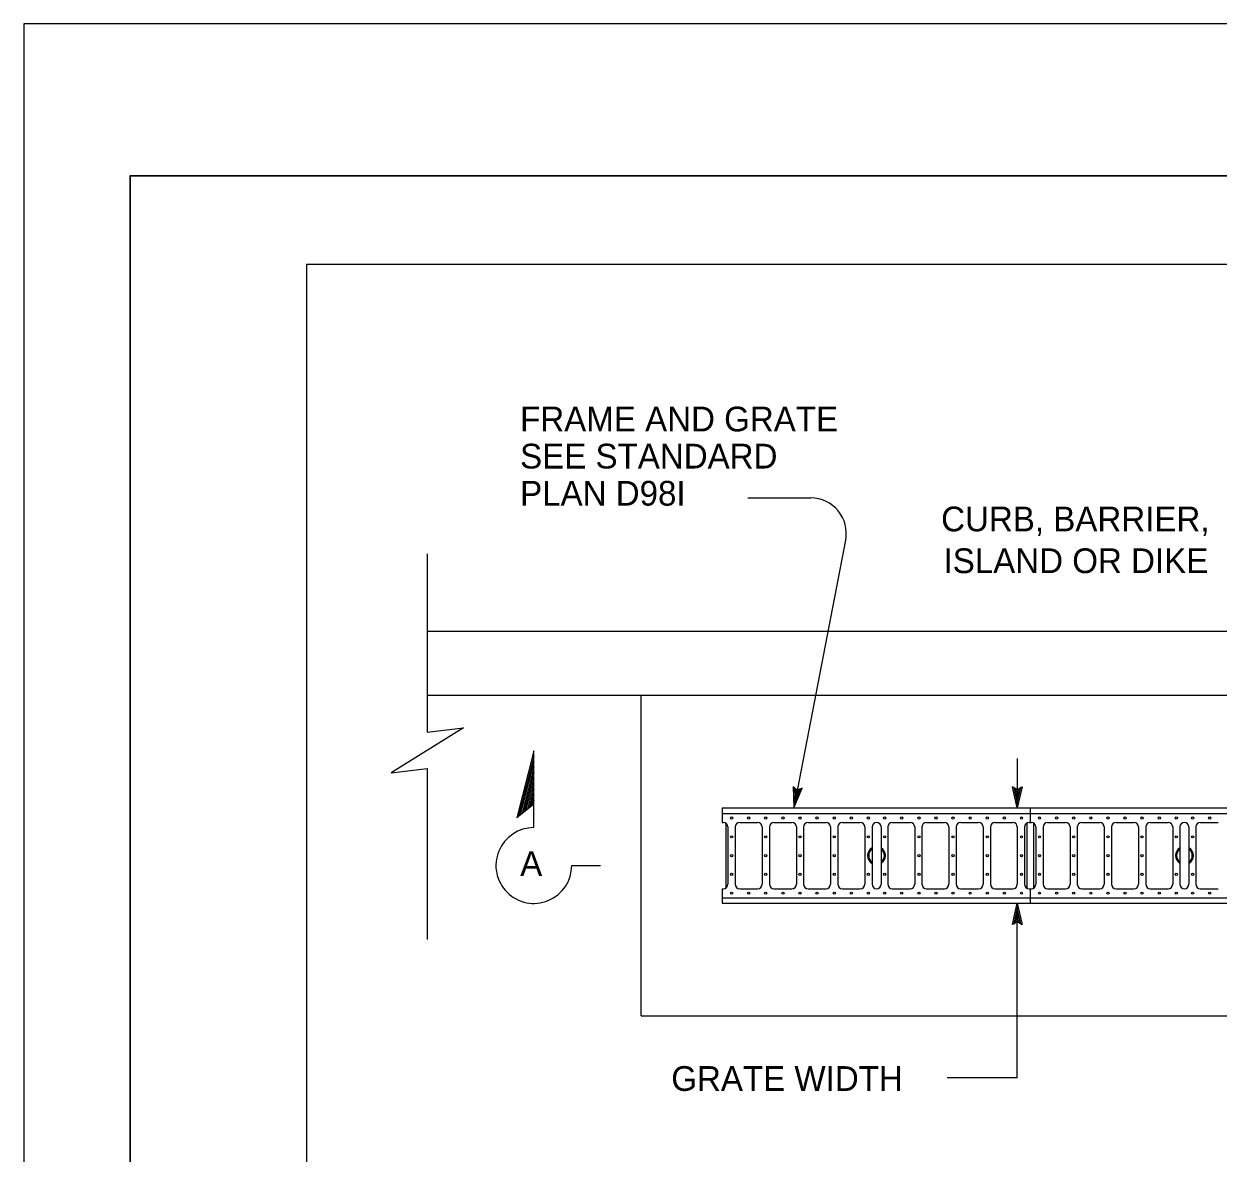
# Model space of a CAD drawing. Extents: x -893 to 867, y -474 to 712.
# Drawn here: x -893.5 to -555.6, y 392.5 to 712 of the extents above; entities that cross this region are included whole.
import ezdxf

# ---------------------------------------------------------------- set-up
doc = ezdxf.new("R2010")
doc.units = 0
for name, color, linetype in [('10 Sheet Format', 7, 'Continuous'), ('22 Misc Cnst Det', 7, 'Continuous'), ('56 Stage 3 Anno', 7, 'Continuous'), ('57 Undefined', 7, 'Continuous'), ('60 Nongeo Data', 7, 'Continuous')]:
    doc.layers.add(name, color=color, linetype=linetype)

# ---------------------------------------------------------------- blocks, each defined once
blk = doc.blocks.new('AHT')
at = {"layer": '60 Nongeo Data'}
blk.add_lwpolyline([(-5.9055, 1.3189), (0, 0), (-5.9059, -1.3094), (-5.6957, -0.9602), (-1.3693, -0.0035), (-5.6968, 0.9693), (-5.4886, 0.6205), (-2.7193, 0.002), (-5.4858, -0.6114), (-5.2756, -0.2622), (-4.0791, 0.0031), (-5.2799, 0.2713), (-5.1181, 0), (-5.9059, -1.3094), (-5.1181, 0)], close=True, dxfattribs=at)

msp = doc.modelspace()

# ---------------------------------------------------------------- linework, layer by layer
at = {"layer": '10 Sheet Format'}
for p, q in [((-863.45, 668.96), (836.55, 668.96)), ((-863.42, 668.96), (-863.42, -431.04)), ((-863.42, 668.96), (836.58, 668.96)), ((-863.42, 668.96), (836.58, 668.96)), ((836.58, 668.96), (-863.42, 668.96)), ((-863.42, 668.96), (-863.42, -431.04)), ((-813.45, 643.96), (811.54, 643.96)), ((-813.45, 643.96), (-813.45, -406.04))]:
    msp.add_line(p, q, dxfattribs=at)
for points in [[(-893.46, -474.04), (866.54, -474.04), (866.54, 711.96), (-893.46, 711.96)], [(-863.45, -431.04), (836.55, -431.04), (836.55, 668.96), (-863.45, 668.96)], [(-863.42, -431.04), (836.58, -431.04), (836.58, 668.96), (-863.42, 668.96)]]:
    msp.add_lwpolyline(points, close=True, dxfattribs=at)
at = {"layer": '22 Misc Cnst Det'}
for p, q in [((-749.17, 506.29), (-754, 487.35)), ((-749.17, 504.73), (-753.5, 487.75)), ((-749.17, 484.59), (-749.17, 506.29)), ((-749.17, 503.18), (-753, 488.16)), ((-749.17, 501.62), (-752.5, 488.56)), ((-749.17, 500.06), (-752, 488.97)), ((-749.17, 498.5), (-751.5, 489.37)), ((-749.17, 496.95), (-751, 489.78)), ((-749.17, 495.39), (-750.5, 490.18)), ((-749.17, 493.83), (-750, 490.59)), ((-749.17, 491.26), (-754, 487.35)), ((-749.17, 492.27), (-749.5, 491)), ((-738.46, 473.87), (-730.31, 473.87))]:
    msp.add_line(p, q, dxfattribs=at)
msp.add_arc((-749.17, 473.87), 10.72, 90, 0.0005, dxfattribs=at)
at = {"layer": '56 Stage 3 Anno'}
for p, q in [((-688.66, 577.84), (-670.75, 577.84)), ((-660.94, 565.94), (-675.65, 490.16)), ((-612.37, 504.16), (-612.37, 490.16)), ((-612.37, 413.84), (-612.37, 463.19)), ((-612.37, 413.84), (-632.22, 413.84))]:
    msp.add_line(p, q, dxfattribs=at)
msp.add_lwpolyline([(-675.82, 496.21), (-675.65, 490.16), (-673.24, 495.71), (-673.62, 495.57), (-675.38, 491.51), (-675.51, 495.94), (-675.21, 495.67), (-675.13, 492.83), (-674, 495.43), (-674.38, 495.29), (-674.87, 494.17), (-674.91, 495.4), (-674.67, 495.19), (-673.24, 495.71), (-674.67, 495.19)], close=True, dxfattribs=at)
msp.add_arc((-670.75, 567.84), 10, 349.0137, 90, dxfattribs=at)
at = {"layer": '60 Nongeo Data'}
for p, q in [((-779.34, 562.07), (-779.34, 511.55)), ((-779.34, 540.2), (-289.99, 540.2)), ((-779.34, 522.05), (-289.99, 522.05)), ((-718.83, 431.3), (-718.83, 522.05)), ((-779.34, 501.33), (-779.34, 452.93)), ((-695.84, 490.16), (-695.84, 486.04)), ((-695.84, 490.16), (-289.99, 490.16)), ((-608.72, 490.16), (-608.72, 486.04)), ((-695.84, 488.58), (-608.72, 488.58)), ((-608.72, 488.58), (-521.6, 488.58)), ((-695.84, 486.04), (-695.52, 486.04)), ((-694.89, 485.87), (-694.89, 467.48)), ((-694.25, 484.77), (-694.25, 468.58)), ((-692.19, 484.77), (-692.19, 468.58)), ((-690.92, 486.04), (-685.84, 486.04)), ((-684.57, 484.77), (-684.57, 468.58)), ((-682.51, 484.77), (-682.51, 468.58)), ((-681.24, 486.04), (-676.16, 486.04)), ((-674.89, 484.77), (-674.89, 468.58)), ((-672.83, 484.77), (-672.83, 468.58)), ((-671.56, 486.04), (-666.48, 486.04)), ((-665.21, 484.77), (-665.21, 468.58)), ((-663.15, 484.77), (-663.15, 468.58)), ((-661.88, 486.04), (-656.8, 486.04)), ((-655.53, 484.77), (-655.53, 468.58)), ((-653.47, 484.77), (-653.47, 468.58)), ((-650.93, 484.77), (-650.93, 468.58)), ((-649.02, 484.77), (-649.02, 468.58)), ((-647.76, 486.04), (-642.68, 486.04)), ((-641.41, 484.77), (-641.41, 468.58)), ((-639.34, 484.77), (-639.34, 468.58)), ((-638.07, 486.04), (-633, 486.04)), ((-631.73, 484.77), (-631.73, 468.58)), ((-629.66, 484.77), (-629.66, 468.58)), ((-628.39, 486.04), (-623.32, 486.04)), ((-622.05, 484.77), (-622.05, 468.58)), ((-619.98, 484.77), (-619.98, 468.58)), ((-618.71, 486.04), (-613.64, 486.04)), ((-612.37, 484.77), (-612.37, 468.58)), ((-610.3, 484.77), (-610.3, 468.58)), ((-609.67, 485.87), (-609.67, 467.48)), ((-609.03, 486.04), (-608.72, 486.04)), ((-608.72, 486.04), (-608.4, 486.04)), ((-607.76, 485.87), (-607.76, 467.48)), ((-607.13, 484.77), (-607.13, 468.58)), ((-605.07, 484.77), (-605.07, 468.58)), ((-603.8, 486.04), (-598.72, 486.04)), ((-597.45, 484.77), (-597.45, 468.58)), ((-595.39, 484.77), (-595.39, 468.58)), ((-594.12, 486.04), (-589.04, 486.04)), ((-587.77, 484.77), (-587.77, 468.58)), ((-585.71, 484.77), (-585.71, 468.58)), ((-584.44, 486.04), (-579.36, 486.04)), ((-578.09, 484.77), (-578.09, 468.58)), ((-576.03, 484.77), (-576.03, 468.58)), ((-574.76, 486.04), (-569.68, 486.04)), ((-568.41, 484.77), (-568.41, 468.58)), ((-566.35, 484.77), (-566.35, 468.58)), ((-563.81, 484.77), (-563.81, 468.58)), ((-561.9, 484.77), (-561.9, 468.58)), ((-560.63, 486.04), (-555.56, 486.04)), ((-695.84, 467.31), (-695.84, 463.19)), ((-695.84, 467.31), (-695.52, 467.31)), ((-690.92, 467.31), (-685.84, 467.31)), ((-681.24, 467.31), (-676.16, 467.31)), ((-671.56, 467.31), (-666.48, 467.31)), ((-661.88, 467.31), (-656.8, 467.31)), ((-647.76, 467.31), (-642.68, 467.31)), ((-638.07, 467.31), (-633, 467.31)), ((-628.39, 467.31), (-623.32, 467.31)), ((-618.71, 467.31), (-613.64, 467.31)), ((-609.03, 467.31), (-608.72, 467.31)), ((-608.72, 467.31), (-608.72, 463.19)), ((-608.72, 467.31), (-608.4, 467.31)), ((-603.8, 467.31), (-598.72, 467.31)), ((-594.12, 467.31), (-589.04, 467.31)), ((-584.44, 467.31), (-579.36, 467.31)), ((-574.76, 467.31), (-569.68, 467.31)), ((-560.63, 467.31), (-555.56, 467.31)), ((-695.84, 464.77), (-608.72, 464.77)), ((-695.84, 463.19), (-289.99, 463.19)), ((-608.72, 464.77), (-521.6, 464.77)), ((-718.83, 431.3), (-289.99, 431.3))]:
    msp.add_line(p, q, dxfattribs=at)
msp.add_lwpolyline([(-779.34, 511.55), (-769.11, 512.83), (-789.56, 500.05), (-779.34, 501.33)], dxfattribs=at)
for centre in [(-693.22, 487.31), (-688.38, 487.31), (-683.54, 487.31), (-678.7, 487.31), (-673.86, 487.31), (-669.02, 487.31), (-664.18, 487.31), (-659.34, 487.31), (-654.5, 487.31), (-649.9, 487.31), (-645.06, 487.31), (-640.22, 487.31), (-635.38, 487.31), (-630.54, 487.31), (-625.7, 487.31), (-620.86, 487.31), (-616.02, 487.31), (-611.18, 487.31), (-606.1, 487.31), (-601.26, 487.31), (-596.42, 487.31), (-591.58, 487.31), (-586.74, 487.31), (-581.9, 487.31), (-577.06, 487.31), (-572.22, 487.31), (-567.38, 487.31), (-562.78, 487.31), (-557.94, 487.31), (-693.22, 481.99), (-683.54, 481.99), (-673.86, 481.99), (-664.18, 481.99), (-654.5, 481.99), (-649.9, 481.99), (-640.22, 481.99), (-630.54, 481.99), (-620.86, 481.99), (-611.18, 481.99), (-606.1, 481.99), (-596.42, 481.99), (-586.74, 481.99), (-577.06, 481.99), (-567.38, 481.99), (-562.78, 481.99), (-693.22, 476.67), (-683.54, 476.67), (-673.86, 476.67), (-664.18, 476.67), (-640.22, 476.67), (-630.54, 476.67), (-620.86, 476.67), (-611.18, 476.67), (-606.1, 476.67), (-596.42, 476.67), (-586.74, 476.67), (-577.06, 476.67), (-693.22, 471.36), (-683.54, 471.36), (-673.86, 471.36), (-664.18, 471.36), (-654.5, 471.36), (-649.9, 471.36), (-640.22, 471.36), (-630.54, 471.36), (-620.86, 471.36), (-611.18, 471.36), (-606.1, 471.36), (-596.42, 471.36), (-586.74, 471.36), (-577.06, 471.36), (-567.38, 471.36), (-562.78, 471.36), (-693.22, 466.04), (-688.38, 466.04), (-683.54, 466.04), (-678.7, 466.04), (-673.86, 466.04), (-669.02, 466.04), (-664.18, 466.04), (-659.34, 466.04), (-654.5, 466.04), (-649.9, 466.04), (-645.06, 466.04), (-640.22, 466.04), (-635.38, 466.04), (-630.54, 466.04), (-625.7, 466.04), (-620.86, 466.04), (-616.02, 466.04), (-611.18, 466.04), (-606.1, 466.04), (-601.26, 466.04), (-596.42, 466.04), (-591.58, 466.04), (-586.74, 466.04), (-581.9, 466.04), (-577.06, 466.04), (-572.22, 466.04), (-567.38, 466.04), (-562.78, 466.04), (-557.94, 466.04)]:
    msp.add_circle(centre, 0.317, dxfattribs=at)
for centre, radius, start, end in [((-695.52, 484.77), 1.27, 0, 90), ((-690.92, 484.77), 1.27, 90, 180), ((-685.84, 484.77), 1.27, 0, 90), ((-681.24, 484.77), 1.27, 90, 180), ((-676.16, 484.77), 1.27, 0, 90), ((-671.56, 484.77), 1.27, 90, 180), ((-666.48, 484.77), 1.27, 0, 90), ((-661.88, 484.77), 1.27, 90, 180), ((-656.8, 484.77), 1.27, 0, 90), ((-652.2, 484.77), 1.27, 90, 180), ((-652.2, 484.77), 1.27, 0, 90), ((-647.75, 484.77), 1.27, 90, 180), ((-642.68, 484.77), 1.27, 0, 90), ((-638.07, 484.77), 1.27, 90, 180), ((-633, 484.77), 1.27, 0, 90), ((-628.39, 484.77), 1.27, 90, 180), ((-623.32, 484.77), 1.27, 0, 90), ((-618.71, 484.77), 1.27, 90, 180), ((-613.64, 484.77), 1.27, 0, 90), ((-609.03, 484.77), 1.27, 90, 180), ((-608.4, 484.77), 1.27, 0, 90), ((-603.8, 484.77), 1.27, 90, 180), ((-598.72, 484.77), 1.27, 0, 90), ((-594.12, 484.77), 1.27, 90, 180), ((-589.04, 484.77), 1.27, 0, 90), ((-584.44, 484.77), 1.27, 90, 180), ((-579.36, 484.77), 1.27, 0, 90), ((-574.76, 484.77), 1.27, 90, 180), ((-569.68, 484.77), 1.27, 0, 90), ((-565.08, 484.77), 1.27, 90, 180), ((-565.08, 484.77), 1.27, 0, 90), ((-560.63, 484.77), 1.27, 90, 180), ((-652.2, 476.67), 2.54, 120, 240), ((-652.2, 476.67), 2.22, 124.8499, 235.1501), ((-652.2, 476.67), 2.54, 300, 60), ((-652.2, 476.67), 2.22, 304.8499, 55.1501), ((-565.08, 476.67), 2.54, 120, 240), ((-565.08, 476.67), 2.22, 124.8499, 235.1501), ((-565.08, 476.67), 2.54, 300, 60), ((-565.08, 476.67), 2.22, 304.8499, 55.1501), ((-695.52, 468.58), 1.27, 270, 0), ((-690.92, 468.58), 1.27, 180, 270), ((-685.84, 468.58), 1.27, 270, 0), ((-681.24, 468.58), 1.27, 180, 270), ((-676.16, 468.58), 1.27, 270, 0), ((-671.56, 468.58), 1.27, 180, 270), ((-666.48, 468.58), 1.27, 270, 0), ((-661.88, 468.58), 1.27, 180, 270), ((-656.8, 468.58), 1.27, 270, 0), ((-652.2, 468.58), 1.27, 180, 270), ((-652.2, 468.58), 1.27, 270, 0), ((-647.75, 468.58), 1.27, 180, 270), ((-642.68, 468.58), 1.27, 270, 0), ((-638.07, 468.58), 1.27, 180, 270), ((-633, 468.58), 1.27, 270, 0), ((-628.39, 468.58), 1.27, 180, 270), ((-623.32, 468.58), 1.27, 270, 0), ((-618.71, 468.58), 1.27, 180, 270), ((-613.64, 468.58), 1.27, 270, 0), ((-609.03, 468.58), 1.27, 180, 270), ((-608.4, 468.58), 1.27, 270, 0), ((-603.8, 468.58), 1.27, 180, 270), ((-598.72, 468.58), 1.27, 270, 0), ((-594.12, 468.58), 1.27, 180, 270), ((-589.04, 468.58), 1.27, 270, 0), ((-584.44, 468.58), 1.27, 180, 270), ((-579.36, 468.58), 1.27, 270, 0), ((-574.76, 468.58), 1.27, 180, 270), ((-569.68, 468.58), 1.27, 270, 0), ((-565.08, 468.58), 1.27, 180, 270), ((-565.08, 468.58), 1.27, 270, 0), ((-560.63, 468.58), 1.27, 180, 270)]:
    msp.add_arc(centre, radius, start, end, dxfattribs=at)

# ---------------------------------------------------------------- block references
at = {"layer": '56 Stage 3 Anno', "xscale": 1.0169346246973365, "yscale": 1.0120465700262526}
for p, rotation in [((-612.37, 490.16), -90), ((-612.37, 463.19), 90)]:
    msp.add_blockref('AHT', p, dxfattribs=dict(at, rotation=rotation))

# ---------------------------------------------------------------- texts
at = {"layer": '57 Undefined'}
for s, p in [('FRAME AND GRATE', (-753.05, 596.68)), ('SEE STANDARD', (-753.05, 586.18)), ('PLAN D98I', (-753.05, 575.68)), ('CURB, BARRIER,', (-633.92, 568.4)), ('ISLAND OR DIKE', (-633.24, 556.59)), ('A', (-753.03, 470.92)), ('GRATE WIDTH', (-710.28, 410.11))]:
    msp.add_text(s, height=7, dxfattribs=at).set_placement(p)

doc.saveas('drawing.dxf')
